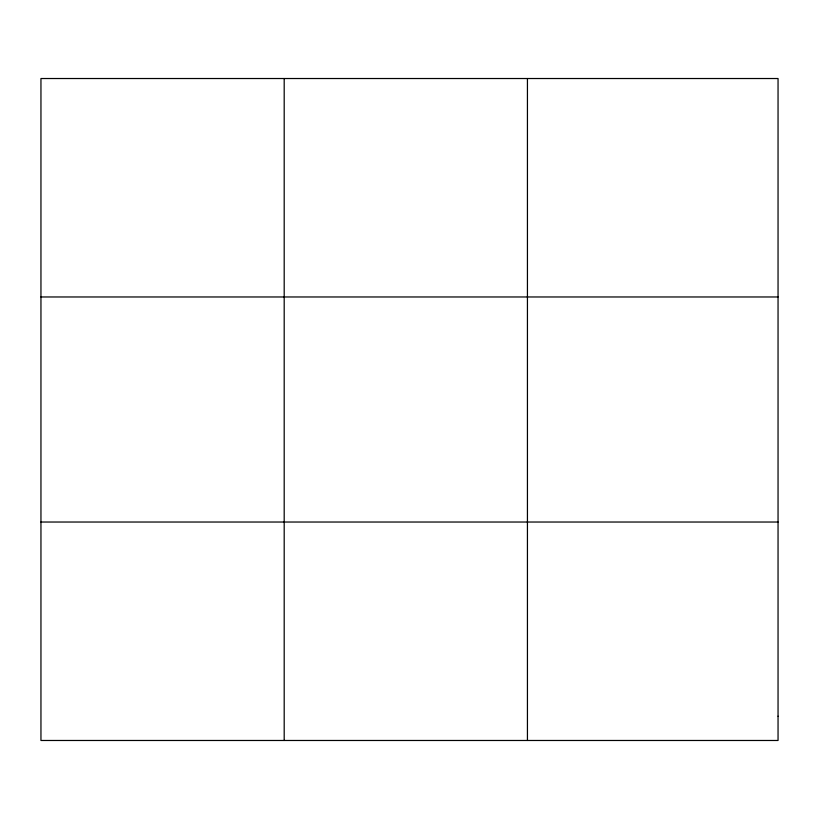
<?xml version="1.0" encoding="UTF-8"?>
<svg xmlns="http://www.w3.org/2000/svg" width="819" height="819" viewBox="0 0 819 819"><rect width="100%" height="100%" fill="white"/><g stroke="black" fill="none" stroke-linecap="round" stroke-linejoin="round"><path stroke-width="1.23" d="M284.193 740.478L284.193 78.522M527.436 740.478L527.436 78.522M40.95 296.969L778.05 296.969M40.95 522.031L778.05 522.031M778.05 716.205L778.05 740.478L40.95 740.478L40.95 78.522L778.05 78.522L778.05 716.205"/></g></svg>
